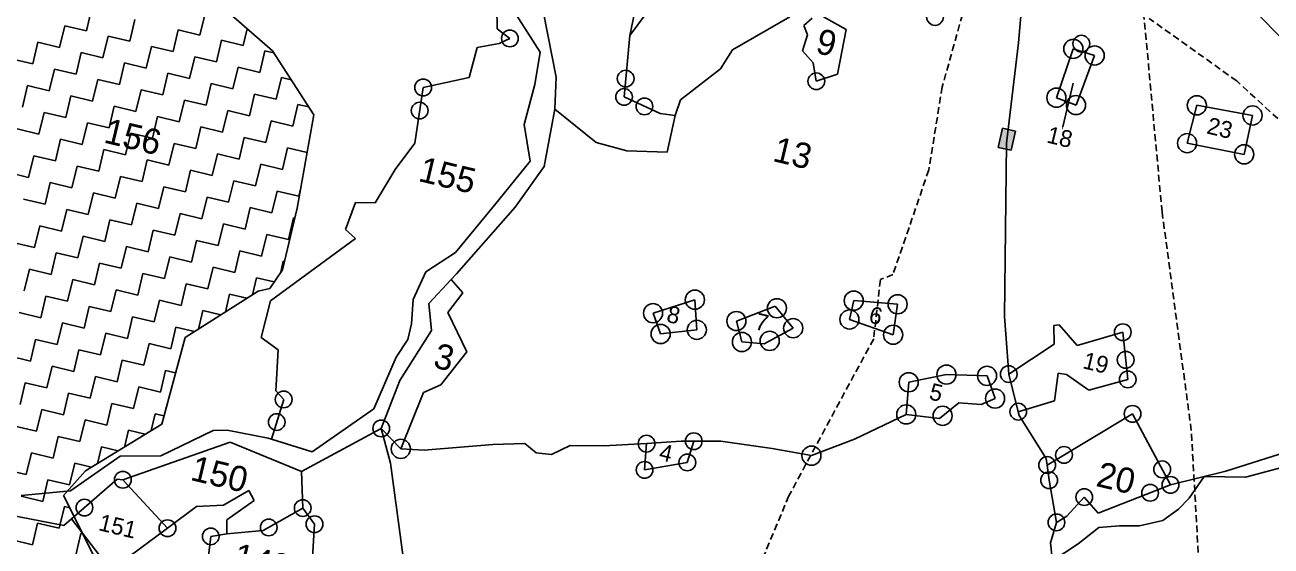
# Model space of a CAD drawing. Header units: metres. Extents: x 318142 to 321969, y 1858939 to 1863690.
# Drawn here: x 319420 to 320338, y 1860993 to 1861377 of the extents above; entities that cross this region are included whole.
import ezdxf

# ---------------------------------------------------------------- set-up
doc = ezdxf.new("R2010")
doc.units = ezdxf.units.M
doc.linetypes.add('DASHED', pattern=[0.75, 0.5, -0.25])
for name, color, linetype in [('LINE_FOOTPATH', 1, 'DASHED'), ('LINE_WATER', 4, 'Continuous'), ('POLY_HATCH', 12, 'Continuous'), ('POLY_PARCEL', 6, 'Continuous'), ('POLY_WATER', 4, 'Continuous'), ('TEXT_PARCEL', 7, 'Continuous')]:
    doc.layers.add(name, color=color, linetype=linetype)
doc.styles.add('TEXT_MAP', font='')
doc.styles.get('TEXT_MAP').set_extended_font_data('Kruti Dev 050')

msp = doc.modelspace()

# ---------------------------------------------------------------- hatches: boundary and pattern name
msp.add_hatch(color=256).paths.add_polyline_path([(320136.81, 1861286.9), (320146.52, 1861284.72), (320149.67, 1861298.75), (320139.97, 1861300.94)])

# ---------------------------------------------------------------- linework, layer by layer
for p, q in [((320136.81, 1861286.9), (320139.97, 1861300.94)), ((320139.97, 1861300.94), (320149.67, 1861298.75)), ((320149.67, 1861298.75), (320146.52, 1861284.72)), ((320146.52, 1861284.72), (320136.81, 1861286.9))]:
    msp.add_line(p, q)
msp.add_lwpolyline([(320184.45, 1861301.92), (320192.16, 1861334.22)])
for centre, radius in [((320090.33, 1861382.93), 6.16), ((319777.13, 1861367.1), 6.16), ((320192.21, 1861359.48), 7.04), ((320198.13, 1861363.28), 6.16), ((320207.93, 1861354.55), 7.04), ((319713.25, 1861330.97), 6.16), ((319862.43, 1861337.52), 6.16), ((320002.89, 1861335.56), 6.16), ((319861.26, 1861324.02), 6.16), ((320179.76, 1861323.49), 7.04), ((319710.67, 1861313.96), 6.16), ((319876.28, 1861317.06), 6.16), ((320194.19, 1861318.04), 7.04), ((320283.19, 1861317.85), 7.04), ((320324.25, 1861310.38), 7.04), ((320276.03, 1861289.96), 7.04), ((320318.09, 1861281.75), 7.04), ((319913.43, 1861174.68), 7.04), ((320030.44, 1861173.98), 7.04), ((319882.6, 1861164.72), 7.04), ((319973.87, 1861168.38), 7.04), ((320062.79, 1861171.29), 7.04), ((319944.02, 1861158.96), 7.04), ((320027.29, 1861160.1), 7.04), ((319888.21, 1861149.42), 7.04), ((319914.86, 1861152.47), 7.04), ((319985.86, 1861153.68), 7.04), ((320059.46, 1861148.88), 7.04), ((320228.64, 1861150.72), 6.16), ((319948.08, 1861143.53), 7.04), ((319968.52, 1861144.35), 7.04), ((320230.78, 1861130.38), 6.16), ((320098.73, 1861119.48), 7.04), ((320128.65, 1861118.56), 7.04), ((320144.62, 1861119.89), 6.16), ((320070.95, 1861113.84), 7.04), ((320232.29, 1861115.96), 6.16), ((319610.5, 1861101.19), 6.16), ((320134.58, 1861101.84), 7.04), ((320069.14, 1861090.16), 7.04), ((320151.67, 1861092.19), 6.16), ((319605.37, 1861084.57), 6.16), ((320095.94, 1861089.16), 7.04), ((320235.86, 1861090.58), 6.16), ((319682.36, 1861079.85), 6.16), ((319696.78, 1861064.8), 7.04), ((319877.83, 1861068.64), 6.16), ((319912.61, 1861070.44), 6.16), ((319907.85, 1861054.79), 6.16), ((319999.29, 1861059.81), 7.04), ((320185.36, 1861060.34), 6.16), ((319876.39, 1861049.3), 6.16), ((320172.94, 1861052.9), 6.16), ((320257.68, 1861049.72), 6.16), ((319492.02, 1861042.02), 6.16), ((320174.42, 1861041.68), 6.16), ((320263.8, 1861038.26), 6.16), ((320200.28, 1861029.26), 6.16), ((320248.8, 1861032.44), 6.16), ((319463.74, 1861021.52), 6.16), ((319624.52, 1861021.2), 6.16), ((319633.22, 1861009.28), 6.16), ((320179.77, 1861010.66), 6.16), ((319524.91, 1861006.37), 6.16), ((319556.76, 1861000.33), 6.16), ((319599.48, 1861006.92), 6.16)]:
    msp.add_circle(centre, radius)
msp.add_solid([(320184.85, 1861301.83), (320183.86, 1861299.49), (320184.04, 1861302.02)])
at = {"layer": 'LINE_FOOTPATH', "ltscale": 10}
for p, q in [((320140.78, 1861492.88), (320095.64, 1861331.42)), ((320257.62, 1861239.23), (320243.93, 1861387.11)), ((320312.65, 1861335.79), (320248.03, 1861381.89)), ((320425.63, 1861231.89), (320312.65, 1861335.79)), ((320095.64, 1861331.42), (320085.77, 1861270.32)), ((320085.77, 1861270.32), (320059.36, 1861193.23)), ((320279.14, 1861078.32), (320257.62, 1861239.23)), ((320050.12, 1861189.49), (320045.14, 1861145.86)), ((320059.36, 1861193.23), (320050.12, 1861189.49)), ((320045.14, 1861145.86), (319982.68, 1861030.24)), ((320285.08, 1860973.46), (320279.14, 1861078.32)), ((319982.68, 1861030.24), (319928.42, 1860900.33))]:
    msp.add_line(p, q, dxfattribs=at)
at = {"layer": 'LINE_WATER'}
for p, q in [((320319.15, 1861043.89), (320349.41, 1861051.98)), ((320277.5, 1861028.39), (320288.52, 1861044.34)), ((320288.52, 1861044.34), (320319.15, 1861043.89)), ((320269.68, 1861020.46), (320277.5, 1861028.39)), ((320258.24, 1861011.96), (320269.68, 1861020.46)), ((320195.69, 1860994.96), (320211.02, 1861006.88)), ((320211.02, 1861006.88), (320226.15, 1861008.2)), ((320226.15, 1861008.2), (320240.93, 1861008.05)), ((320240.93, 1861008.05), (320258.24, 1861011.96)), ((320175.6, 1860981.6), (320195.69, 1860994.96))]:
    msp.add_line(p, q, dxfattribs=at)
at = {"layer": 'POLY_HATCH'}
for p, q in [((319539.4, 1861412.98), (319602.16, 1861358.09)), ((319602.16, 1861358.09), (319632.81, 1861310.88)), ((319632.81, 1861310.88), (319620.36, 1861242.04)), ((319620.36, 1861242.04), (319609.54, 1861196.76)), ((319609.54, 1861196.76), (319600.27, 1861183.01)), ((319591.81, 1861181.04), (319537.88, 1861146.73)), ((319600.27, 1861183.01), (319591.81, 1861181.04)), ((319537.88, 1861146.73), (319520.66, 1861083.03)), ((319520.66, 1861083.03), (319464.51, 1861048.57)), ((319464.51, 1861048.57), (319448.22, 1861030.52)), ((319448.22, 1861030.52), (319478.06, 1860971.53))]:
    msp.add_line(p, q, dxfattribs=at)
at = {"layer": 'POLY_HATCH', "linetype": 'Continuous'}
for p, q in [((319465.18, 1861372.64), (319469, 1861388.6)), ((319548.79, 1861369.54), (319552.6, 1861385.5)), ((319445.41, 1861360.5), (319449.23, 1861376.46)), ((319449.23, 1861376.46), (319465.18, 1861372.64)), ((319497.1, 1861365.02), (319500.91, 1861380.98)), ((319529.02, 1861357.4), (319532.83, 1861373.36)), ((319532.83, 1861373.36), (319548.79, 1861369.54)), ((319580.71, 1861361.92), (319583.66, 1861374.27)), ((319425.64, 1861348.35), (319429.45, 1861364.31)), ((319429.45, 1861364.31), (319445.41, 1861360.5)), ((319477.33, 1861352.87), (319481.14, 1861368.83)), ((319481.14, 1861368.83), (319497.1, 1861365.02)), ((319560.94, 1861349.77), (319564.75, 1861365.73)), ((319564.75, 1861365.73), (319580.71, 1861361.92)), ((319457.56, 1861340.73), (319461.37, 1861356.69)), ((319461.37, 1861356.69), (319477.33, 1861352.87)), ((319509.25, 1861345.25), (319513.06, 1861361.21)), ((319513.06, 1861361.21), (319529.02, 1861357.4)), ((319592.85, 1861342.15), (319596.67, 1861358.11)), ((319596.67, 1861358.11), (319603.16, 1861356.56)), ((319409.68, 1861352.16), (319425.64, 1861348.35)), ((319489.48, 1861333.1), (319493.29, 1861349.06)), ((319493.29, 1861349.06), (319509.25, 1861345.25)), ((319541.17, 1861337.63), (319544.98, 1861353.58)), ((319544.98, 1861353.58), (319560.94, 1861349.77)), ((319573.08, 1861330), (319576.89, 1861345.96)), ((319576.89, 1861345.96), (319592.85, 1861342.15)), ((319437.79, 1861328.58), (319441.6, 1861344.54)), ((319441.6, 1861344.54), (319457.56, 1861340.73)), ((319469.71, 1861320.96), (319473.52, 1861336.92)), ((319473.52, 1861336.92), (319489.48, 1861333.1)), ((319521.39, 1861325.48), (319525.21, 1861341.44)), ((319525.21, 1861341.44), (319541.17, 1861337.63)), ((319605, 1861322.38), (319608.81, 1861338.34)), ((319608.81, 1861338.34), (319616.12, 1861336.59)), ((319418.02, 1861316.43), (319421.83, 1861332.39)), ((319421.83, 1861332.39), (319437.79, 1861328.58)), ((319501.62, 1861313.33), (319505.44, 1861329.29)), ((319505.44, 1861329.29), (319521.39, 1861325.48)), ((319553.31, 1861317.85), (319557.12, 1861333.81)), ((319557.12, 1861333.81), (319573.08, 1861330)), ((319449.94, 1861308.81), (319453.75, 1861324.77)), ((319453.75, 1861324.77), (319469.71, 1861320.96)), ((319533.54, 1861305.71), (319537.35, 1861321.67)), ((319537.35, 1861321.67), (319553.31, 1861317.85)), ((319585.23, 1861310.23), (319589.04, 1861326.19)), ((319589.04, 1861326.19), (319605, 1861322.38)), ((319617.15, 1861302.61), (319620.96, 1861318.57)), ((319620.96, 1861318.57), (319629.08, 1861316.63)), ((319430.17, 1861296.66), (319433.98, 1861312.62)), ((319433.98, 1861312.62), (319449.94, 1861308.81)), ((319481.85, 1861301.19), (319485.67, 1861317.14)), ((319485.67, 1861317.14), (319501.62, 1861313.33)), ((319513.77, 1861293.56), (319517.58, 1861309.52)), ((319517.58, 1861309.52), (319533.54, 1861305.71)), ((319565.46, 1861298.08), (319569.27, 1861314.04)), ((319569.27, 1861314.04), (319585.23, 1861310.23)), ((319414.21, 1861300.48), (319430.17, 1861296.66)), ((319462.08, 1861289.04), (319465.89, 1861305)), ((319465.89, 1861305), (319481.85, 1861301.19)), ((319545.69, 1861285.94), (319549.5, 1861301.9)), ((319549.5, 1861301.9), (319565.46, 1861298.08)), ((319597.38, 1861290.46), (319601.19, 1861306.42)), ((319601.19, 1861306.42), (319617.15, 1861302.61)), ((319442.31, 1861276.89), (319446.12, 1861292.85)), ((319446.12, 1861292.85), (319462.08, 1861289.04)), ((319494, 1861281.42), (319497.81, 1861297.37)), ((319497.81, 1861297.37), (319513.77, 1861293.56)), ((319525.92, 1861273.79), (319529.73, 1861289.75)), ((319529.73, 1861289.75), (319545.69, 1861285.94)), ((319577.61, 1861278.31), (319581.42, 1861294.27)), ((319581.42, 1861294.27), (319597.38, 1861290.46)), ((319422.54, 1861264.75), (319426.35, 1861280.7)), ((319426.35, 1861280.7), (319442.31, 1861276.89)), ((319474.23, 1861269.27), (319478.04, 1861285.23)), ((319478.04, 1861285.23), (319494, 1861281.42)), ((319557.83, 1861266.17), (319561.65, 1861282.13)), ((319561.65, 1861282.13), (319577.61, 1861278.31)), ((319609.52, 1861270.69), (319613.33, 1861286.65)), ((319613.33, 1861286.65), (319627.8, 1861283.19)), ((319454.46, 1861257.12), (319458.27, 1861273.08)), ((319458.27, 1861273.08), (319474.23, 1861269.27)), ((319506.15, 1861261.64), (319509.96, 1861277.6)), ((319509.96, 1861277.6), (319525.92, 1861273.79)), ((319589.75, 1861258.54), (319593.56, 1861274.5)), ((319593.56, 1861274.5), (319609.52, 1861270.69)), ((319406.58, 1861268.56), (319422.54, 1861264.75)), ((319486.38, 1861249.5), (319490.19, 1861265.46)), ((319490.19, 1861265.46), (319506.15, 1861261.64)), ((319538.06, 1861254.02), (319541.88, 1861269.98)), ((319541.88, 1861269.98), (319557.83, 1861266.17)), ((319569.98, 1861246.4), (319573.79, 1861262.35)), ((319573.79, 1861262.35), (319589.75, 1861258.54)), ((319434.69, 1861244.98), (319438.5, 1861260.93)), ((319438.5, 1861260.93), (319454.46, 1861257.12)), ((319466.6, 1861237.35), (319470.42, 1861253.31)), ((319470.42, 1861253.31), (319486.38, 1861249.5)), ((319518.29, 1861241.87), (319522.1, 1861257.83)), ((319522.1, 1861257.83), (319538.06, 1861254.02)), ((319601.9, 1861238.77), (319605.71, 1861254.73)), ((319605.71, 1861254.73), (319621.67, 1861250.92)), ((319621.67, 1861250.92), (319622.88, 1861255.99)), ((319418.73, 1861248.79), (319434.69, 1861244.98)), ((319498.52, 1861229.73), (319502.33, 1861245.69)), ((319502.33, 1861245.69), (319518.29, 1861241.87)), ((319550.21, 1861234.25), (319554.02, 1861250.21)), ((319554.02, 1861250.21), (319569.98, 1861246.4)), ((319446.83, 1861225.2), (319450.65, 1861241.16)), ((319450.65, 1861241.16), (319466.6, 1861237.35)), ((319530.44, 1861222.1), (319534.25, 1861238.06)), ((319534.25, 1861238.06), (319550.21, 1861234.25)), ((319582.13, 1861226.63), (319585.94, 1861242.58)), ((319585.94, 1861242.58), (319601.9, 1861238.77)), ((319614.04, 1861219), (319617.86, 1861234.96)), ((319617.86, 1861234.96), (319618.62, 1861234.78)), ((319427.06, 1861213.06), (319430.88, 1861229.02)), ((319430.88, 1861229.02), (319446.83, 1861225.2)), ((319478.75, 1861217.58), (319482.56, 1861233.54)), ((319482.56, 1861233.54), (319498.52, 1861229.73)), ((319510.67, 1861209.96), (319514.48, 1861225.91)), ((319514.48, 1861225.91), (319530.44, 1861222.1)), ((319562.36, 1861214.48), (319566.17, 1861230.44)), ((319566.17, 1861230.44), (319582.13, 1861226.63)), ((319411.1, 1861216.87), (319427.06, 1861213.06)), ((319458.98, 1861205.43), (319462.79, 1861221.39)), ((319462.79, 1861221.39), (319478.75, 1861217.58)), ((319542.59, 1861202.33), (319546.4, 1861218.29)), ((319546.4, 1861218.29), (319562.36, 1861214.48)), ((319594.27, 1861206.85), (319598.09, 1861222.81)), ((319598.09, 1861222.81), (319614.04, 1861219)), ((319439.21, 1861193.29), (319443.02, 1861209.25)), ((319443.02, 1861209.25), (319458.98, 1861205.43)), ((319490.9, 1861197.81), (319494.71, 1861213.77)), ((319494.71, 1861213.77), (319510.67, 1861209.96)), ((319574.5, 1861194.71), (319578.32, 1861210.67)), ((319578.32, 1861210.67), (319594.27, 1861206.85)), ((319471.13, 1861185.66), (319474.94, 1861201.62)), ((319474.94, 1861201.62), (319490.9, 1861197.81)), ((319522.82, 1861190.19), (319526.63, 1861206.14)), ((319526.63, 1861206.14), (319542.59, 1861202.33)), ((319554.73, 1861182.56), (319558.54, 1861198.52)), ((319558.54, 1861198.52), (319574.5, 1861194.71)), ((319608.29, 1861194.9), (319610.23, 1861203.04)), ((319610.23, 1861203.04), (319611, 1861202.86)), ((319419.44, 1861181.14), (319423.25, 1861197.1)), ((319423.25, 1861197.1), (319439.21, 1861193.29)), ((319451.36, 1861173.52), (319455.17, 1861189.48)), ((319455.17, 1861189.48), (319471.13, 1861185.66)), ((319503.04, 1861178.04), (319506.86, 1861194)), ((319506.86, 1861194), (319522.82, 1861190.19)), ((319587.45, 1861178.27), (319590.46, 1861190.9)), ((319590.46, 1861190.9), (319603.49, 1861187.78)), ((319483.27, 1861165.89), (319487.09, 1861181.85)), ((319487.09, 1861181.85), (319503.04, 1861178.04)), ((319534.96, 1861170.41), (319538.77, 1861186.37)), ((319538.77, 1861186.37), (319554.73, 1861182.56)), ((319431.59, 1861161.37), (319435.4, 1861177.33)), ((319435.4, 1861177.33), (319451.36, 1861173.52)), ((319515.19, 1861158.27), (319519, 1861174.23)), ((319519, 1861174.23), (319534.96, 1861170.41)), ((319567.55, 1861165.61), (319570.69, 1861178.75)), ((319570.69, 1861178.75), (319583.42, 1861175.71)), ((319415.63, 1861165.18), (319431.59, 1861161.37)), ((319463.5, 1861153.75), (319467.32, 1861169.7)), ((319467.32, 1861169.7), (319483.27, 1861165.89)), ((319495.42, 1861146.12), (319499.23, 1861162.08)), ((319499.23, 1861162.08), (319515.19, 1861158.27)), ((319547.66, 1861152.96), (319550.92, 1861166.6)), ((319550.92, 1861166.6), (319564.14, 1861163.44)), ((319443.73, 1861141.6), (319447.54, 1861157.56)), ((319447.54, 1861157.56), (319463.5, 1861153.75)), ((319527.34, 1861138.5), (319531.15, 1861154.46)), ((319531.15, 1861154.46), (319544.87, 1861151.18)), ((319423.96, 1861129.45), (319427.77, 1861145.41)), ((319427.77, 1861145.41), (319443.73, 1861141.6)), ((319475.65, 1861133.98), (319479.46, 1861149.93)), ((319479.46, 1861149.93), (319495.42, 1861146.12)), ((319455.88, 1861121.83), (319459.69, 1861137.79)), ((319459.69, 1861137.79), (319475.65, 1861133.98)), ((319507.57, 1861126.35), (319511.38, 1861142.31)), ((319511.38, 1861142.31), (319527.34, 1861138.5)), ((319408, 1861133.26), (319423.96, 1861129.45)), ((319436.11, 1861109.68), (319439.92, 1861125.64)), ((319439.92, 1861125.64), (319455.88, 1861121.83)), ((319487.8, 1861114.2), (319491.61, 1861130.16)), ((319491.61, 1861130.16), (319507.57, 1861126.35)), ((319468.03, 1861102.06), (319471.84, 1861118.02)), ((319471.84, 1861118.02), (319487.8, 1861114.2)), ((319519.71, 1861106.58), (319523.53, 1861122.54)), ((319523.53, 1861122.54), (319530.87, 1861120.79)), ((319416.34, 1861097.54), (319420.15, 1861113.49)), ((319420.15, 1861113.49), (319436.11, 1861109.68)), ((319499.94, 1861094.43), (319503.75, 1861110.39)), ((319503.75, 1861110.39), (319519.71, 1861106.58)), ((319448.25, 1861089.91), (319452.07, 1861105.87)), ((319452.07, 1861105.87), (319468.03, 1861102.06)), ((319480.17, 1861082.29), (319483.98, 1861098.25)), ((319483.98, 1861098.25), (319499.94, 1861094.43)), ((319428.48, 1861077.76), (319432.3, 1861093.72)), ((319432.3, 1861093.72), (319448.25, 1861089.91)), ((319512.96, 1861078.3), (319515.9, 1861090.62)), ((319515.9, 1861090.62), (319522.3, 1861089.09)), ((319412.53, 1861081.58), (319428.48, 1861077.76)), ((319460.4, 1861070.14), (319464.21, 1861086.1)), ((319464.21, 1861086.1), (319480.17, 1861082.29)), ((319440.63, 1861057.99), (319444.44, 1861073.95)), ((319444.44, 1861073.95), (319460.4, 1861070.14)), ((319493.19, 1861066.17), (319496.13, 1861078.47)), ((319496.13, 1861078.47), (319508.45, 1861075.53)), ((319420.86, 1861045.85), (319424.67, 1861061.81)), ((319424.67, 1861061.81), (319440.63, 1861057.99)), ((319473.42, 1861054.03), (319476.36, 1861066.33)), ((319476.36, 1861066.33), (319488.67, 1861063.39)), ((319452.78, 1861038.22), (319456.59, 1861054.18)), ((319456.59, 1861054.18), (319468.88, 1861051.25)), ((319404.9, 1861049.66), (319420.86, 1861045.85)), ((319433.01, 1861026.08), (319436.82, 1861042.04)), ((319436.82, 1861042.04), (319452.78, 1861038.22)), ((319417.05, 1861029.89), (319433.01, 1861026.08)), ((319445.15, 1861006.31), (319448.96, 1861022.26)), ((319448.96, 1861022.26), (319452.87, 1861021.33)), ((319425.38, 1860994.16), (319429.19, 1861010.12)), ((319429.19, 1861010.12), (319445.15, 1861006.31)), ((319409.42, 1860997.97), (319425.38, 1860994.16)), ((319457.3, 1860986.54), (319461.11, 1861002.49)), ((319461.11, 1861002.49), (319462.57, 1861002.14))]:
    msp.add_line(p, q, dxfattribs=at)
at = {"layer": 'POLY_PARCEL'}
for p, q in [((319874.48, 1861413.37), (319865.62, 1861369.31)), ((319865.62, 1861369.31), (319889.93, 1861402.46)), ((320151.9, 1861363.99), (320155.26, 1861403.53)), ((319767.62, 1861390.07), (319767.84, 1861374.08)), ((319941.14, 1861358.73), (319983.4, 1861383.13)), ((319999.85, 1861382.13), (319993.81, 1861376.59)), ((320024.84, 1861373.71), (320008.17, 1861382.97)), ((320328.03, 1861385.06), (320344.92, 1861368.15)), ((319767.84, 1861374.08), (319777.13, 1861367.1)), ((319993.81, 1861376.59), (319996.51, 1861369.72)), ((320018.51, 1861340.88), (320024.84, 1861373.71)), ((319769.36, 1861363.49), (319753.16, 1861360.46)), ((319777.13, 1861367.1), (319769.36, 1861363.49)), ((319865.62, 1861369.31), (319861.26, 1861324.02)), ((319996.51, 1861369.72), (319992.76, 1861357.98)), ((320142.9, 1861289.97), (320151.9, 1861363.99)), ((319753.16, 1861360.46), (319747.16, 1861338.34)), ((319932.4, 1861344.68), (319941.14, 1861358.73)), ((319992.76, 1861357.98), (320000.65, 1861349.11)), ((320179.76, 1861323.49), (320192.21, 1861359.48)), ((320192.21, 1861359.48), (320207.93, 1861354.55)), ((320207.93, 1861354.55), (320194.19, 1861318.04)), ((320000.65, 1861349.11), (320002.89, 1861335.56)), ((319747.16, 1861338.34), (319713.25, 1861330.97)), ((319902.9, 1861321.97), (319932.4, 1861344.68)), ((320002.89, 1861335.56), (320018.51, 1861340.88)), ((319713.25, 1861330.97), (319707.01, 1861289.88)), ((319861.26, 1861324.02), (319887.75, 1861311.74)), ((319898.79, 1861310.36), (319902.9, 1861321.97)), ((320194.19, 1861318.04), (320179.76, 1861323.49)), ((320276.03, 1861289.96), (320283.19, 1861317.85)), ((320283.19, 1861317.85), (320324.25, 1861310.38)), ((319840.8, 1861290.5), (319810.38, 1861314.96)), ((319887.75, 1861311.74), (319898.79, 1861310.36)), ((319898.79, 1861310.36), (319892.91, 1861283.46)), ((320324.25, 1861310.38), (320318.09, 1861281.75)), ((319707.01, 1861289.88), (319692.67, 1861270.7)), ((319863.31, 1861284.22), (319840.8, 1861290.5)), ((320141.43, 1861162.29), (320142.9, 1861289.97)), ((320318.09, 1861281.75), (320276.03, 1861289.96)), ((319892.91, 1861283.46), (319863.31, 1861284.22)), ((319692.67, 1861270.7), (319677.93, 1861245.91)), ((319663.49, 1861246.27), (319656.12, 1861226.38)), ((319677.93, 1861245.91), (319663.49, 1861246.27)), ((319656.12, 1861226.38), (319663.33, 1861219.66)), ((319663.33, 1861219.66), (319600.73, 1861173.95)), ((319733.95, 1861189.54), (319742.48, 1861179.85)), ((319742.48, 1861179.85), (319731.49, 1861165.36)), ((319600.73, 1861173.95), (319594, 1861146.77)), ((319882.6, 1861164.72), (319913.43, 1861174.68)), ((319913.43, 1861174.68), (319914.86, 1861152.47)), ((320027.29, 1861160.1), (320030.44, 1861173.98)), ((320030.44, 1861173.98), (320062.79, 1861171.29)), ((320062.79, 1861171.29), (320059.46, 1861148.88)), ((319731.49, 1861165.36), (319745.45, 1861136.36)), ((319888.21, 1861149.42), (319882.6, 1861164.72)), ((319944.02, 1861158.96), (319972.58, 1861169.97)), ((319972.58, 1861169.97), (319985.86, 1861153.68)), ((320144.62, 1861119.89), (320141.43, 1861162.29)), ((319914.86, 1861152.47), (319888.21, 1861149.42)), ((319948.08, 1861143.53), (319944.02, 1861158.96)), ((319985.86, 1861153.68), (319964.42, 1861142.15)), ((320059.46, 1861148.88), (320027.29, 1861160.1)), ((320177.86, 1861155.6), (320181.69, 1861156.06)), ((320178.1, 1861141.83), (320177.86, 1861155.6)), ((320181.69, 1861156.06), (320195.12, 1861140.9)), ((319594, 1861146.77), (319606.4, 1861137.86)), ((319964.42, 1861142.15), (319948.08, 1861143.53)), ((320195.12, 1861140.9), (320228.64, 1861150.72)), ((320228.64, 1861150.72), (320232.29, 1861115.96)), ((319606.4, 1861137.86), (319604.65, 1861107.58)), ((319745.45, 1861136.36), (319726.24, 1861111.86)), ((320144.62, 1861119.89), (320178.1, 1861141.83)), ((320098.73, 1861119.48), (320070.95, 1861113.84)), ((320128.65, 1861118.56), (320098.73, 1861119.48)), ((320134.58, 1861101.84), (320128.65, 1861118.56)), ((320151.67, 1861092.19), (320144.62, 1861119.89)), ((320181.05, 1861120.56), (320178.36, 1861100.25)), ((320187.3, 1861119.66), (320181.05, 1861120.56)), ((320203.57, 1861108.14), (320187.3, 1861119.66)), ((320232.29, 1861115.96), (320203.57, 1861108.14)), ((319604.65, 1861107.58), (319610.5, 1861101.19)), ((319713.62, 1861106.32), (319696.78, 1861064.8)), ((319726.24, 1861111.86), (319713.62, 1861106.32)), ((320070.95, 1861113.84), (320069.14, 1861090.16)), ((320499.35, 1861110.67), (320304.51, 1861048.27)), ((319610.5, 1861101.19), (319601.49, 1861071.99)), ((320093.56, 1861087.25), (320107.93, 1861098.79)), ((320107.93, 1861098.79), (320124.27, 1861097.41)), ((320124.27, 1861097.41), (320134.58, 1861101.84)), ((320178.36, 1861100.25), (320151.67, 1861092.19)), ((320030.97, 1861071.92), (320069.14, 1861090.16)), ((320069.14, 1861090.16), (320093.56, 1861087.25)), ((320152.37, 1861089.43), (320151.67, 1861092.19)), ((320172.31, 1861057.76), (320152.37, 1861089.43)), ((320235.86, 1861090.58), (320172.94, 1861052.9)), ((320263.8, 1861038.26), (320235.86, 1861090.58)), ((319689.19, 1861054.17), (319682.36, 1861079.85)), ((319682.36, 1861079.85), (319696.78, 1861064.8)), ((319877.83, 1861068.64), (319903.35, 1861070.45)), ((319903.35, 1861070.45), (319912.61, 1861070.44)), ((319907.85, 1861054.79), (319912.61, 1861070.44)), ((319912.61, 1861070.44), (319932.46, 1861070.4)), ((319932.46, 1861070.4), (319970.44, 1861065.19)), ((319999.29, 1861059.81), (320030.97, 1861071.92)), ((319696.78, 1861064.8), (319713.91, 1861063.9)), ((319713.91, 1861063.9), (319764.58, 1861068.12)), ((319764.58, 1861068.12), (319788.12, 1861068.71)), ((319788.12, 1861068.71), (319796.41, 1861061.86)), ((319796.41, 1861061.86), (319807.75, 1861060.66)), ((319807.75, 1861060.66), (319821.61, 1861067.27)), ((319821.61, 1861067.27), (319846.28, 1861066.93)), ((319846.28, 1861066.93), (319877.83, 1861068.64)), ((319877.83, 1861068.64), (319876.39, 1861049.3)), ((319970.44, 1861065.19), (319999.29, 1861059.81)), ((319704.54, 1860940.84), (319689.19, 1861054.17)), ((319876.39, 1861049.3), (319907.85, 1861054.79)), ((320172.94, 1861052.9), (320172.31, 1861057.76)), ((320174.42, 1861041.68), (320172.94, 1861052.9)), ((319524.91, 1861006.37), (319492.02, 1861042.02)), ((319624.52, 1861021.2), (319623.55, 1861048.25)), ((320304.51, 1861048.27), (320263.8, 1861038.26)), ((319566.08, 1861023.35), (319584.74, 1861034.09)), ((319584.74, 1861034.09), (319588.65, 1861026.82)), ((320179.77, 1861010.66), (320174.42, 1861041.68)), ((320210.48, 1861017.55), (320263.8, 1861038.26)), ((319588.65, 1861026.82), (319568.64, 1861012.57)), ((320187.45, 1861015.12), (320200.28, 1861029.26)), ((320200.28, 1861029.26), (320210.48, 1861017.55)), ((319524.91, 1861006.37), (319546.19, 1861022.36)), ((319546.19, 1861022.36), (319566.08, 1861023.35)), ((319595.43, 1861004.61), (319624.52, 1861021.2)), ((319624.52, 1861021.2), (319633.22, 1861009.28)), ((320179.77, 1861010.66), (320187.45, 1861015.12)), ((319454.23, 1861013.17), (319483.09, 1860975.5)), ((319483.09, 1860975.5), (319524.91, 1861006.37)), ((319568.64, 1861012.57), (319568.69, 1861002.22)), ((319633.22, 1861009.28), (319629.99, 1860955.62)), ((320175.31, 1860995.58), (320179.77, 1861010.66)), ((319555.14, 1860986.09), (319556.76, 1861000.33)), ((319556.76, 1861000.33), (319568.69, 1861002.22)), ((319568.69, 1861002.22), (319595.43, 1861004.61)), ((320176.28, 1860986.57), (320175.31, 1860995.58))]:
    msp.add_line(p, q, dxfattribs=at)
at = {"layer": 'POLY_WATER'}
for p, q in [((319799.5, 1861356.92), (319774.63, 1861396.15)), ((319802.03, 1861386.01), (319811.19, 1861338.7)), ((319795.55, 1861333.25), (319799.5, 1861356.92)), ((319811.19, 1861338.7), (319810.38, 1861314.96)), ((319787.72, 1861303.7), (319795.55, 1861333.25)), ((319810.38, 1861314.96), (319802.49, 1861272.87)), ((319791.99, 1861276.82), (319787.72, 1861303.7)), ((319765.77, 1861244.23), (319791.99, 1861276.82)), ((319802.49, 1861272.87), (319781.05, 1861242.87)), ((319737.15, 1861209.42), (319765.77, 1861244.23)), ((319781.05, 1861242.87), (319737.75, 1861193.61)), ((319715.33, 1861195.28), (319737.15, 1861209.42)), ((319705.94, 1861174.77), (319715.33, 1861195.28)), ((319733.95, 1861189.54), (319717.42, 1861171.86)), ((319737.75, 1861193.61), (319733.95, 1861189.54)), ((319704.63, 1861156.97), (319705.94, 1861174.77)), ((319717.42, 1861171.86), (319719.3, 1861152.04)), ((319719.3, 1861152.04), (319695.97, 1861115.04)), ((319702.02, 1861145.36), (319704.63, 1861156.97)), ((319693.49, 1861132.38), (319702.02, 1861145.36)), ((319676.94, 1861094.23), (319693.49, 1861132.38)), ((319695.97, 1861115.04), (319682.36, 1861079.85)), ((319631.59, 1861062.64), (319676.94, 1861094.23)), ((319558.64, 1861078.37), (319568.76, 1861078.58)), ((319568.76, 1861078.58), (319599.13, 1861072.72)), ((319682.36, 1861079.85), (319623.55, 1861048.25)), ((319571.15, 1861069.71), (319492.02, 1861042.02)), ((319519.91, 1861059.6), (319558.64, 1861078.37)), ((319623.55, 1861048.25), (319571.15, 1861069.71)), ((319599.13, 1861072.72), (319601.49, 1861071.99)), ((319601.49, 1861071.99), (319631.59, 1861062.64)), ((319453.37, 1861034), (319489.98, 1861059.47)), ((319489.98, 1861059.47), (319519.91, 1861059.6)), ((319487.75, 1861042.59), (319454.23, 1861013.17)), ((319492.02, 1861042.02), (319487.75, 1861042.59)), ((319417.21, 1861030.57), (319453.37, 1861034)), ((319448.66, 1861008.29), (319398.41, 1861018.03)), ((319454.23, 1861013.17), (319448.66, 1861008.29))]:
    msp.add_line(p, q, dxfattribs=at)

# ---------------------------------------------------------------- texts
at = {"layer": 'TEXT_PARCEL', "style": 'TEXT_MAP'}
for s, height, p in [('9', 18.6, (320001.59, 1861356.66)), ('23', 12.403, (320289.8, 1861297.29)), ('156', 18.604, (319477.22, 1861290.57)), ('18', 12.403, (320171.91, 1861290.6)), ('13', 18.604, (319969.99, 1861276.94)), ('155', 18.604, (319708.98, 1861262.22)), ('8', 12.4, (319891.83, 1861158.54)), ('7', 12.4, (319956.89, 1861153.14)), ('6', 12.4, (320040.79, 1861158.05)), ('3', 18.6, (319719.9, 1861124.97)), ('19', 12.403, (320198.48, 1861124.31)), ('5', 12.4, (320085.31, 1861101.43)), ('4', 12.4, (319886.29, 1861056.91)), ('150', 18.604, (319540.98, 1861042.03)), ('20', 18.604, (320208.16, 1861037.58)), ('151', 12.403, (319473.43, 1861005.01)), ('149', 18.604, (319572.29, 1860977.62))]:
    msp.add_text(s, height=height, rotation=346.56535, dxfattribs=at).set_placement(p)

doc.saveas('drawing.dxf')
